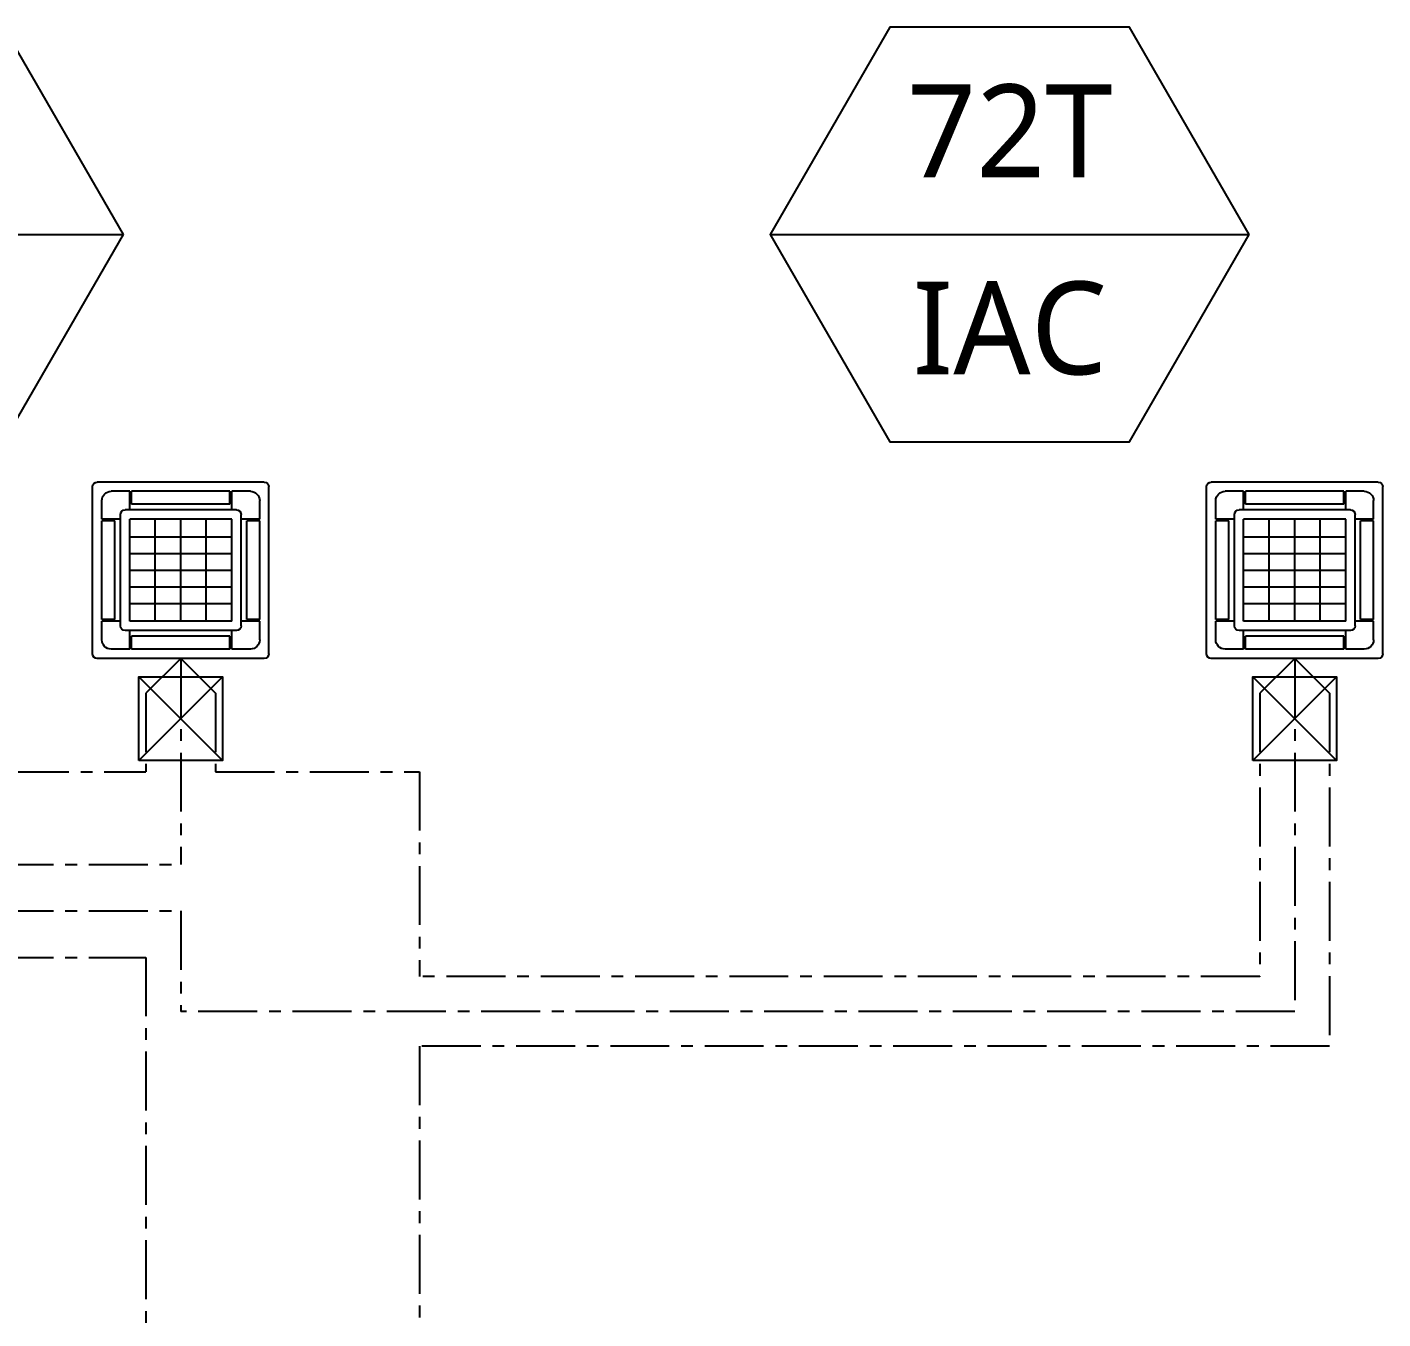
# Model space of a CAD drawing. Header units: millimetres. Extents: x 0 to 504600, y 0 to 118800.
# Drawn here: x 99581 to 106883, y 64411 to 71369 of the extents above; entities that cross this region are included whole.
import ezdxf
from ezdxf.enums import TextEntityAlignment as Align

# ---------------------------------------------------------------- set-up
doc = ezdxf.new("R2010")
doc.units = ezdxf.units.MM
doc.header["$LTSCALE"] = 200
doc.linetypes.add('CENTER', pattern=[50.8, 31.75, -6.35, 6.35, -6.35])
for name, color, linetype in [('LG-AIRCON', 240, 'Continuous'), ('LG-장비번호', 7, 'Continuous'), ('제어선', 6, 'Continuous'), ('통신선', 150, 'Continuous')]:
    doc.layers.add(name, color=color, linetype=linetype)
doc.styles.add('SUNJIN', font='malgun.ttf')

# ---------------------------------------------------------------- blocks, each defined once
blk = doc.blocks.new('장비번호')
at = {"layer": 'LG-장비번호', "color": 0}
blk.add_line((-516, 0), (516, 0), dxfattribs=at)
blk.add_lwpolyline([(516, 0), (258, 446.8), (-258, 446.8), (-516, 0), (-258, -446.8), (258, -446.8)], close=True, dxfattribs=at)
blk = doc.blocks.new('A$C1A5F2745')
at = {"color": 0}
for p, q in [((925, 950), (25, 950)), ((0, 925), (0, 25)), ((200, 900), (100, 900)), ((200, 900), (200, 800)), ((740, 900), (210, 900)), ((210, 900), (210, 830)), ((740, 900), (740, 830)), ((750, 900), (750, 800)), ((850, 900), (750, 900)), ((950, 925), (950, 25)), ((50, 850), (50, 750)), ((740, 830), (210, 830)), ((900, 850), (900, 750)), ((150, 750), (50, 750)), ((50, 740), (50, 210)), ((120, 740), (50, 740)), ((120, 740), (120, 210)), ((150, 775), (150, 175)), ((775, 800), (175, 800)), ((750, 750), (200, 750)), ((200, 750), (200, 200)), ((337.5, 750), (337.5, 200)), ((475, 750), (475, 200)), ((612.5, 750), (612.5, 200)), ((750, 750), (750, 200)), ((800, 775), (800, 175)), ((900, 750), (800, 750)), ((830, 740), (830, 210)), ((900, 740), (830, 740)), ((900, 740), (900, 210)), ((200, 655), (750, 655)), ((200, 565), (750, 565)), ((200, 475), (750, 475)), ((200, 385), (750, 385)), ((200, 295), (750, 295)), ((120, 210), (50, 210)), ((150, 200), (50, 200)), ((50, 200), (50, 100)), ((775, 150), (175, 150)), ((750, 200), (200, 200)), ((200, 150), (200, 50)), ((750, 150), (750, 50)), ((900, 200), (800, 200)), ((900, 210), (830, 210)), ((900, 200), (900, 100)), ((740, 120), (210, 120)), ((210, 120), (210, 50)), ((740, 120), (740, 50)), ((200, 50), (100, 50)), ((740, 50), (210, 50)), ((850, 50), (750, 50)), ((925, 0), (25, 0))]:
    blk.add_line(p, q, dxfattribs=at)
for centre, radius, start, end in [((25, 925), 25, 90, 180), ((925, 925), 25, 0, 90), ((100, 850), 50, 90, 180), ((850, 850), 50, 0, 90), ((175, 775), 25, 90, 180), ((775, 775), 25, 0, 90), ((175, 175), 25, 180, 270), ((775, 175), 25, 270, 0), ((100, 100), 50, 180, 270), ((850, 100), 50, 270, 0), ((25, 25), 25, 180, 270), ((925, 25), 25, 270, 0)]:
    blk.add_arc(centre, radius, start, end, dxfattribs=at)
blk = doc.blocks.new('실내기점검구')
at = {"layer": 'LG-AIRCON', "color": 5, "ltscale": 3}
for p, q in [((0, 450), (450, 0)), ((450, 450), (0, 0))]:
    blk.add_line(p, q, dxfattribs=at)
at = {"layer": 'LG-AIRCON', "color": 7, "ltscale": 3}
blk.add_lwpolyline([(450, 450), (0, 450), (0, 0), (450, 0)], close=True, dxfattribs=at)

msp = doc.modelspace()

# ---------------------------------------------------------------- linework, layer by layer
at = {"layer": '제어선', "linetype": 'CENTER', "ltscale": 0.05}
for p, q in [((100408.2, 67968.6), (100220.7, 67781.1)), ((100408.2, 67968.6), (100595.7, 67781.1)), ((106408.2, 67968.6), (106220.7, 67781.1)), ((106408.2, 67968.6), (106595.7, 67781.1)), ((100220.7, 67781.1), (100220.7, 67358.1)), ((100595.7, 67781.1), (100595.7, 67358.1)), ((106220.7, 67781.1), (106220.7, 66254.5)), ((106595.7, 67781.1), (106595.7, 65879.5)), ((94408.3, 67358.1), (100220.7, 67358.1)), ((100595.7, 67358.1), (101693.7, 67358.1)), ((101693.7, 67358.1), (101693.7, 66254.5)), ((106220.7, 66254.5), (101693.7, 66254.5)), ((101693.7, 65879.5), (101693.7, 63462.5)), ((106595.7, 65879.5), (101693.7, 65879.5))]:
    msp.add_line(p, q, dxfattribs=at)
at = {"layer": '통신선', "color": 150, "linetype": 'CENTER', "ltscale": 0.05}
for p, q in [((100408.2, 67968.6), (100408.2, 66858.1)), ((106408.2, 67968.6), (106408.2, 66067)), ((91277.3, 66858.1), (100408.2, 66858.1, 0)), ((91277.3, 66608.1), (100408.2, 66608.1, 0)), ((100408.2, 66608.1, 0), (100408.2, 66067)), ((91277.3, 66358.1), (100220.7, 66358.1, 0)), ((100220.7, 66358.1, 0), (100220.7, 63275, 0)), ((106408.2, 66067), (100408.2, 66067))]:
    msp.add_line(p, q, dxfattribs=at)

# ---------------------------------------------------------------- block references
at = {"layer": 'LG-AIRCON', "color": 200, "xscale": -1, "rotation": 180}
for p in [(99933.3, 68918.6), (105933.3, 68918.6)]:
    msp.add_blockref('A$C1A5F2745', p, dxfattribs=at)
at = {"layer": 'LG-AIRCON', "color": 8, "xscale": -1, "rotation": 90.00000000000006}
for p in [(100633.2, 67868.6), (106633.2, 67868.6)]:
    msp.add_blockref('실내기점검구', p, dxfattribs=at)
at = {"layer": 'LG-장비번호', "color": 2, "xscale": 2.5, "yscale": 2.5, "zscale": 2.5}
for p in [(98809.7, 70251.8), (104873.3, 70251.8)]:
    msp.add_blockref('장비번호', p, dxfattribs=at)

# ---------------------------------------------------------------- texts
at = {"layer": 'LG-장비번호', "color": 2, "style": 'SUNJIN'}
for s, p in [('72T', (104873.3, 70810.5)), ('IAC', (104873.3, 69748.5))]:
    msp.add_text(s, height=500, dxfattribs=at).set_placement(p, align=Align.MIDDLE_CENTER)

doc.saveas('drawing.dxf')
